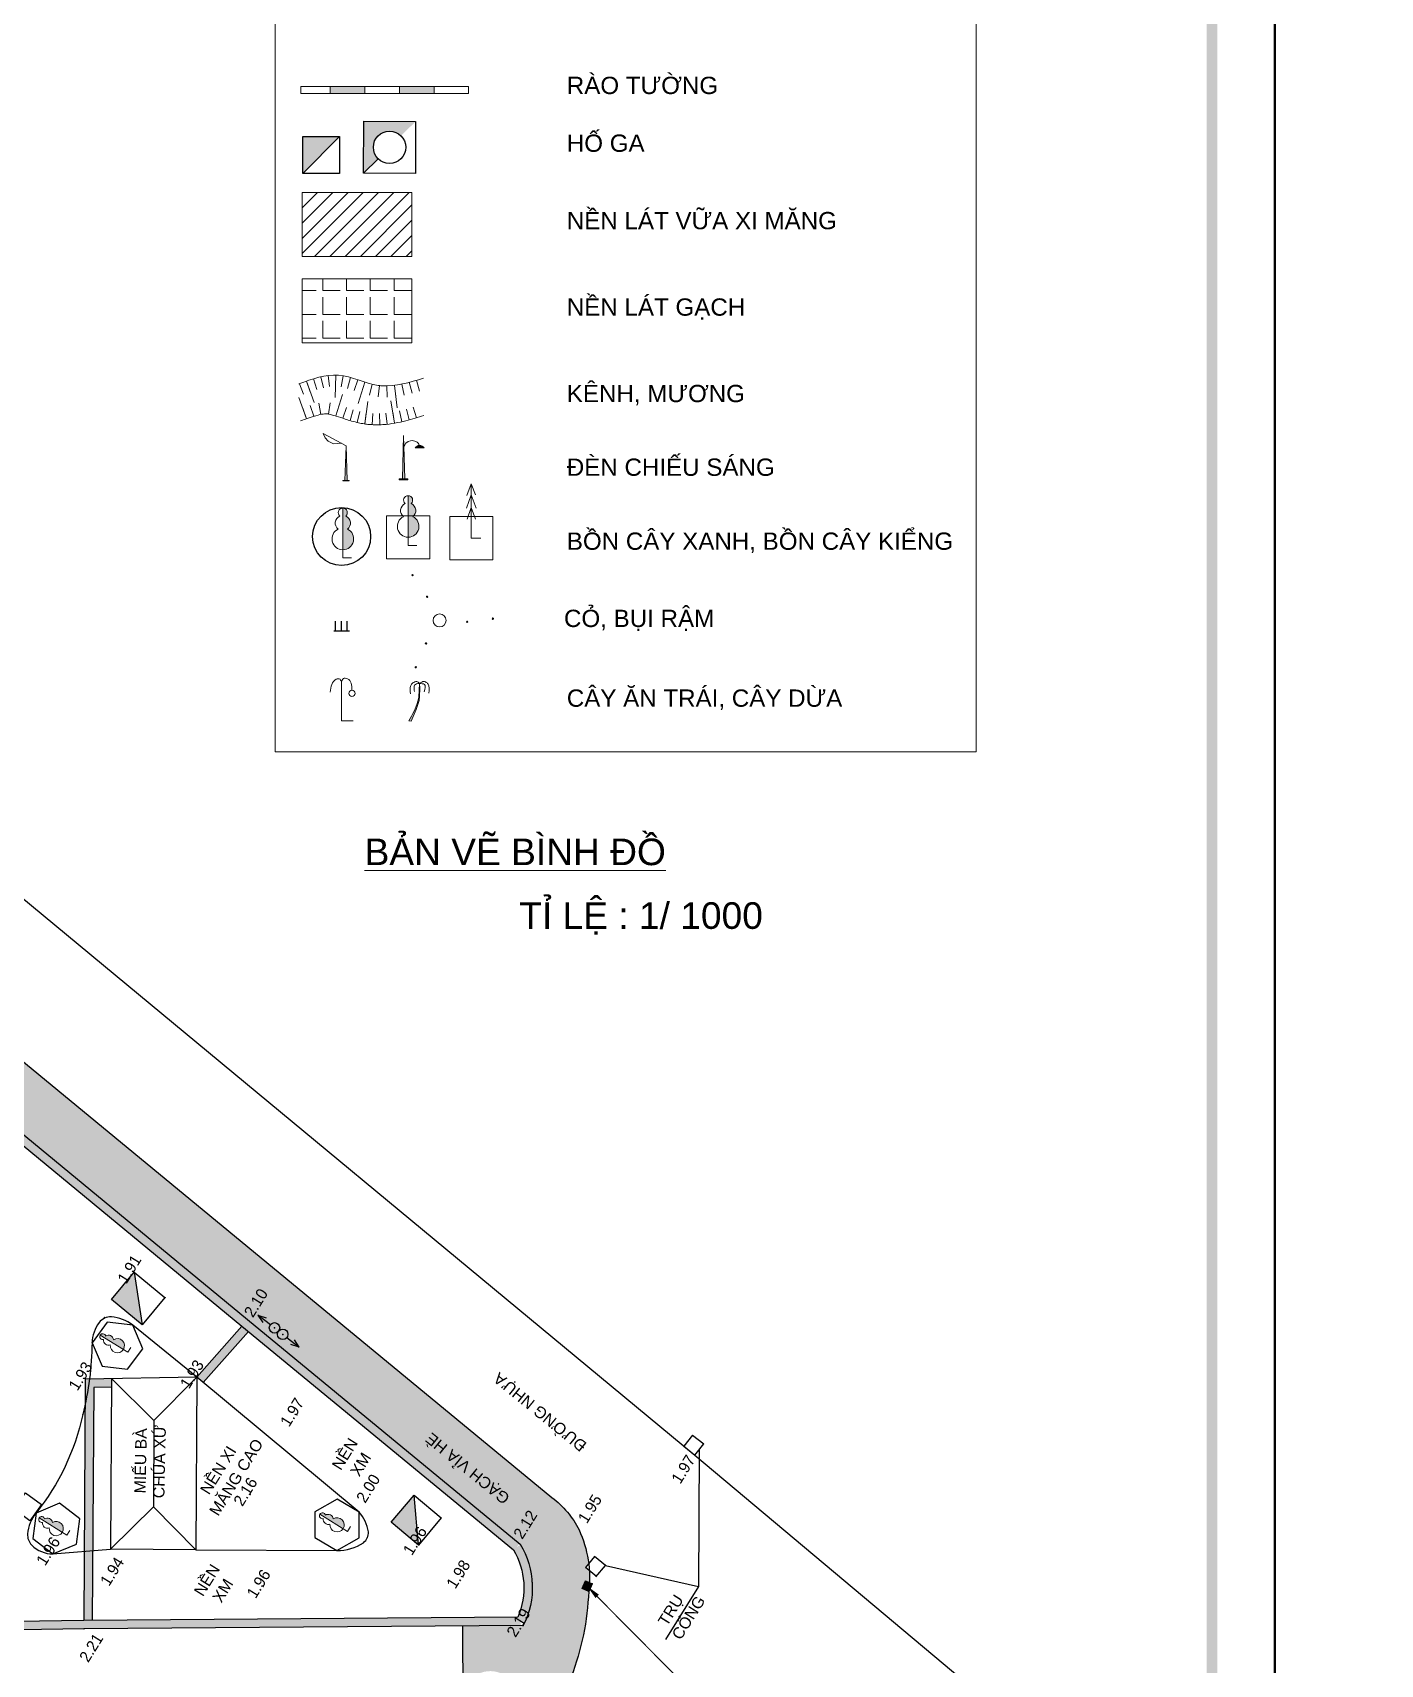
# Model space of a CAD drawing. Header units: millimetres. Extents: x -235021 to 808813, y -1893235 to 860440.
# Drawn here: x 93060 to 140506, y -1708974 to -1651556 of the extents above; entities that cross this region are included whole.
import ezdxf
from ezdxf.enums import TextEntityAlignment as Align

# ---------------------------------------------------------------- set-up
doc = ezdxf.new("R2010")
doc.units = ezdxf.units.MM
doc.header["$LTSCALE"] = 100
doc.linetypes.add('ACAD_ISO03W100', pattern=[30, 12, -18])
doc.linetypes.add('HIDDEN', pattern=[0.375, 0.25, -0.125])
doc.layers.get('0').update_dxf_attribs({"lineweight": 9})
for name, color, linetype in [('BO VIA', 3, 'Continuous'), ('BON CAY KIENG', 1, 'Continuous'), ('CAODO', 7, 'Continuous'), ('GACH VIA HE', 3, 'Continuous'), ('HIEN', 7, 'Continuous'), ('HO GA', 4, 'Continuous'), ('KYHIEUCOC', 5, 'Continuous'), ('LE DUONG', 1, 'Continuous'), ('NEN XI MANG CAO', 5, 'Continuous'), ('Nét thấy', 7, 'Continuous'), ('THUCVAT', 7, 'Continuous')]:
    doc.layers.add(name, color=color, linetype=linetype)
for name, color, linetype, lineweight in [('CAY CAU', 91, 'Continuous', 15), ('diem', 2, 'Continuous', 0), ('THEP CHIU LUC', 1, 'Continuous', 50)]:
    doc.layers.add(name, color=color, linetype=linetype, lineweight=lineweight)
doc.styles.add('GHICHU', font='', dxfattribs={"height": 2})
doc.styles.add('GHICHU2', font='', dxfattribs={"height": 2})
doc.styles.get('GHICHU').set_extended_font_data('VNI-Helve-Condense')
doc.styles.get('GHICHU2').set_extended_font_data('VNI-Helve-Condense')
doc.dimstyles.get("Standard").update_dxf_attribs({"dimtxt": 0.18, "dimasz": 0.18, "dimexe": 0.18, "dimexo": 0.0625, "dimgap": 0.09, "dimtad": 0, "dimtih": 1, "dimtoh": 1, "dimdec": 4, "dimzin": 0, "dimdsep": 46, "dimtxsty": 'Standard', "dimcen": 0.09, "dimadec": 0, "dimazin": 0, "dimtfac": 1, "dimtdec": 4, "dimtofl": 0, "dimtmove": 0, "dimatfit": 3, "dimfxl": 1, "dimtolj": 1, "dimtzin": 0, "dimarcsym": 0})

# ---------------------------------------------------------------- blocks, each defined once
blk = doc.blocks.new('MNHODUOINGAN')
blk.add_line((0, 0), (0, -1.5))
blk = doc.blocks.new('MNHODUOIDAI')
blk.add_line((0, 0), (0, -3))
blk = doc.blocks.new('MNHOTRENDAI')
blk.add_line((0, 0), (0, 3))
blk = doc.blocks.new('MNHOTRENNGAN')
blk.add_line((0, 0), (0, 1.5))
blk = doc.blocks.new('COTHAP')
for points in [[(3.902826158391728, 4.675681579972959, 1), (4.062826158391728, 4.675681579972959, 1)], [(2.164577551998268, 2.230586125318644, 1), (2.324577551998268, 2.230586125318644, 1)], [(-6.072387096498653, 1.192125329899305, 1), (-5.912387096498654, 1.192125329899305, 1)], [(-3.104410029782439, 0.7549615946162715, 1), (-2.944410029782439, 0.7549615946162715, 1)], [(0.8095652459312724, -2.977692166519358, 1), (0.9695652459312724, -2.977692166519358, 1)], [(2.054234372817097, -5.707307297737911, 1), (2.214234372817097, -5.707307297737911, 1)]]:
    blk.add_hatch(color=256).paths.add_polyline_path(points)
for centre, radius in [((3.982826158391728, 4.675681579972959), 0.08), ((2.244577551998268, 2.230586125318644), 0.08), ((-5.992387096498654, 1.192125329899305), 0.08), ((-3.024410029782439, 0.7549615946162715), 0.08), ((-0.0181920625492182, -0.020339461295265), 0.75), ((0.8895652459312723, -2.977692166519358), 0.08), ((2.134234372817097, -5.707307297737911), 0.08)]:
    blk.add_circle(centre, radius)
blk = doc.blocks.new('DENCS')
blk.add_hatch(color=256).paths.add_polyline_path([(0.01317482408063597, 1.693157157785883), (0.05280381412293877, 0.02024063175051083), (-0.05251481282019199, 0.02165430522729395)])
for p, q in [((0.01317482408134651, 1.693157157785869), (-1.096125452684902, 2.275192287617436)), ((-1.096125452684902, 2.275192287617436), (-0.9952773070353942, 2.07784517252172)), ((-0.9952773070353942, 2.07784517252172), (-0.8525036126066539, 1.913497321047508)), ((-0.8525036126066539, 1.913497321047508), (-0.6042786500907766, 1.786552155226367)), ((-0.6042786500907766, 1.786552155226367), (-0.2164057507728785, 1.813615037847278)), ((-0.05251481282087411, 0.02165430522730105), (0.01317482408134651, 1.693157157785869)), ((0.01317482408134651, 1.693157157785869), (0.0528038141236209, 0.02024063174910395)), ((-0.1477065084306446, 0.001018914846888208), (-0.1475620077785891, 0.0219663833350765)), ((0.147706508430673, -0.001018914846881103), (-0.1477065084306446, 0.001018914846888208)), ((-0.1475620077785891, 0.0219663833350765), (0.1478510090813359, 0.01992855363992874)), ((0.1478510090813359, 0.01992855363992874), (0.147706508430673, -0.001018914846881103))]:
    blk.add_line(p, q)
at = {"layer": 'diem'}
blk.add_point((0.147706508430673, -0.001018914846881103), dxfattribs=at)
blk = doc.blocks.new('DENCS1')
blk.add_hatch(color=256).paths.add_polyline_path([(-0.05542857144649815, 0.03823889863178209), (0.05542857144587288, 0.0382388986317892), (-1.13686837721616e-13, 1.97823889811589)])
h = blk.add_hatch(color=256)
h.dxf.hatch_style = 1
h.paths.add_polyline_path([(0.9140024093083525, 1.428960608017519, 0.500000000000071), (0.5140024093083753, 1.428960608017519)])
for p, q in [((-0.05542857144607183, 0.0382388986317963), (-1.13686837721616e-13, 1.978238898110433)), ((0.05542857144584445, 0.0382388986317963), (-1.13686837721616e-13, 1.978238898110433)), ((0.5140024093083753, 1.428960608017519), (0.9140024093083525, 1.428960608017519)), ((-0.1918415516266805, 0), (-0.1918415516266805, 0.0382388986317892)), ((-0.1918415516266805, 0.0382388986317892), (0.1918415516266805, 0.0382388986317892)), ((0.1918415516266805, 0), (-0.1918415516266805, 0)), ((0.1918415516266805, 0.0382388986317892), (0.1918415516266805, 0))]:
    blk.add_line(p, q)
for centre, radius, start, end in [((0.3734860140775993, 1.368606695493114), 0.3763838369043488, 25.21639918475023, 172.8856193738071), ((0.7140024093083639, 1.278960608017563), 0.2499999999999645, 36.8698976458375, 143.1301023541625)]:
    blk.add_arc(centre, radius, start, end)
blk = doc.blocks.new('CAYDL')
at = {"linetype": 'Continuous'}
blk.add_hatch(color=256, dxfattribs=at).paths.add_polyline_path([(0.2730896669155642, 1.660251213043928, 0.5693726601521445), (0.1762234897171492, 2.41734217087509, 0.684834325308665), (0, 2.871893779935299), (0, 0.469883415720855, 0.7965622496287439)])
for p, q in [((0, 2.87150458983167), (0, 0)), ((0, 0), (0.4967282140305826, 0))]:
    blk.add_line(p, q, dxfattribs=at)
for centre, radius, start, end in [((0, 2.610458247764701), 0.2614355321705987, 312.3812719101817, 227.6187280898183), ((0, 2.010052954237), 0.4437783504383233, 113.3968845450581, 232.0208978191353), ((0, 2.010052954237), 0.4437783504383233, 307.9791021808647, 66.60311545494193), ((0, 1.09639291237982), 0.6265094966589649, 115.841984444443, 64.15801555555699)]:
    blk.add_arc(centre, radius, start, end, dxfattribs=at)
blk = doc.blocks.new('CO')
at = {"layer": 'THUCVAT', "color": 0}
for p, q in [((-0.4434524425998916, 0), (0.4566032832755127, 0)), ((-0.3369369126855872, 0), (-0.3369369126855872, 0.5615615209564453)), ((0, 0), (0, 0.5615615209564453)), ((0.3369369126855872, 0), (0.3369369126855872, 0.5615615209564453))]:
    blk.add_line(p, q, dxfattribs=at)
blk = doc.blocks.new('CAYAT')
for q in [(0, 2.249999999999996), (0.6750000000000114, 0)]:
    blk.add_line((0, 0), q)
blk.add_circle((0.6087374720925425, 1.590816990372122), 0.1793859869177802)
for points in [[(0, 2.249999999999996), (-0.1244390291457478, 2.430818355059117), (-0.3050098675722381, 2.403557086951364), (-0.6491642189839126, 1.667674552663469)], [(0, 2.249999999999996), (0.109916833228823, 2.43999641910829), (0.339187158841213, 2.436637570659137), (0.6087374720925425, 1.770202977289902)]]:
    blk.add_spline(points, degree=3)
blk = doc.blocks.new('CAYDUA')
h = blk.add_hatch(color=256)
edge = h.paths.add_edge_path()
edge.add_line((0.39900286835055, 0.7307926080070839), (0.5818792101694612, 1.313414720311149))
edge.add_line((0.5818792101694612, 1.313414720311149), (0.6068168668094813, 1.570708934561518))
edge.add_line((0.6068168668094813, 1.570708934561511), (0.6234420677988624, 2.093597282889348))
edge.add_line((0.6234420677988624, 2.093597282889355), (0.5998209819945828, 2.413078705740388))
edge.add_spline(control_points=[(0.5998209819945828, 2.41307870574038), (0.5955844567265842, 2.028089903220119), (0.5861420756540952, 1.17002562835409), (0.1600846498801616, 0.4209034717148104), (-0.07481304234210029, 0.007890917204097292)], knot_values=[0, 0, 0, 0, 2.526987156977708, 5.632157060811452, 5.632157060811452, 5.632157060811452, 5.632157060811452], degree=3, periodic=0)
edge.add_line((-0.07481304234210029, 0.007890917204097292), (0.07481304234210029, -0.007890917204099068))
edge.add_line((0.07481304234210029, -0.007890917204099068), (0.39900286835055, 0.7307926080070839))
for p, q in [((0.5998209819945828, 2.41307870574038), (0.6234420677988624, 2.093597282889355)), ((0.5818792101694612, 1.313414720311149), (0.39900286835055, 0.7307926080070839)), ((0.6068168668094813, 1.570708934561518), (0.5818792101694612, 1.313414720311149)), ((0.6234420677988624, 2.093597282889355), (0.6068168668094813, 1.570708934561518)), ((-0.07481304234210029, 0.007890917204097292), (0.07481304234210029, -0.007890917204099068)), ((0.39900286835055, 0.7307926080070839), (0.07481304234210029, -0.007890917204099068))]:
    blk.add_line(p, q)
for points in [[(-0.07481304234210029, 0.007890917204097292), (0.5032443297625377, 1.280042991926145), (0.5998209819945828, 2.41307870574038)], [(0.1710465384487918, 2.441131963380883), (0.04630168949896074, 2.276543311607748), (0.03739132786293453, 1.74274228749508)], [(0.5998209819945828, 2.41307870574038), (0.4294465785341117, 2.530098807019424), (0.1710465384487918, 2.441131963380883)], [(1.097722534211442, 2.441131963380883), (1.155639777868345, 2.374406833009388), (1.204646679339646, 1.79167405291072)]]:
    blk.add_spline(points, degree=3)
for points, knots in [([(0.5998209819945828, 2.41307870574038), (0.4694404219640944, 2.398334221705984), (0.2478572201406735, 2.373275808236881), (0.2521470127427676, 2.15870809361815), (0.2596479835546859, 2.074284360761169)], [0, 0, 0, 0, 0.7370190722762753, 1.252572053699931, 1.252572053699931, 1.252572053699931, 1.252572053699931]), ([(0.5998209819945828, 2.41307870574038), (0.7031721587049446, 2.47565445406852), (0.9057141755241958, 2.598287003341486), (1.008399411506133, 2.500614435527739), (1.097722534211442, 2.441131963380883)], [0, 0, 0, 0, 0.6945335445429568, 1.361109078173023, 1.361109078173023, 1.361109078173023, 1.361109078173023]), ([(0.5998209819945828, 2.41307870574038), (0.7266098177084075, 2.406170452167837), (1.047695615533485, 2.388675677510189), (0.9796757140129841, 2.084910354973587), (0.9106799518501134, 1.880615665241081)], [0, 0, 0, 0, 0.725128637005332, 1.83634864716466, 1.83634864716466, 1.83634864716466, 1.83634864716466]), ([(0.2596479835546859, 2.074284360761169), (0.26032724241648, 2.066639274528161), (0.266076985433358, 2.006368920785278), (0.2732603707611361, 1.949773770333275), (0.2801550893291278, 1.901913663174279)], [1.252572053699931, 1.252572053699931, 1.252572053699931, 1.252572053699931, 1.299258534708122, 1.622169569536661, 1.622169569536661, 1.622169569536661, 1.622169569536661])]:
    blk.add_open_spline(points, degree=3, knots=knots)
blk = doc.blocks.new('DDHT11')
for p, q in [((-0.6399861893150955, -0.002102198777720332), (-0.386764497263357, 0.08406826620921493)), ((0.9599585679825395, -0.002102198777720332), (0.706736875930801, 0.08406826620921493)), ((-0.159986189333722, -0.002102198777720332), (-0.6399861893150955, -0.002102198777720332)), ((-0.6399861893150955, -0.002102198777720332), (-0.386764497263357, -0.08827266353182495)), ((0.479958568001166, -0.002102198777720332), (0.9599585679825395, -0.002102198777720332)), ((0.9599585679825395, -0.002102198777720332), (0.706736875930801, -0.08827266353182495))]:
    blk.add_line(p, q)
for centre in [(0, 0), (0.319972378667444, 0)]:
    blk.add_circle(centre, 0.1599999999999994)
for p in [(0, 0), (0.319972378667444, 0)]:
    blk.add_point(p)
blk = doc.blocks.new('CAYTRAM')
for p, q in [((0, 3.149999999999995), (-0.2659582524399582, 2.45779511764006)), ((0, 0), (0, 3.149999999999995)), ((0, 3.149999999999995), (0.2456510719443088, 2.510648260406313)), ((0, 2.501833784395696), (-0.2765009848691022, 1.728736862404041)), ((0, 2.501833784395696), (0.2765009848691307, 1.728736862404041)), ((0, 1.782053816394914), (-0.2364580794893811, 1.102261797270977)), ((0, 1.782053816394914), (0.2364580794894096, 1.102261797270977)), ((0, 0), (0.5510473011034094, 0))]:
    blk.add_line(p, q)
blk = doc.blocks.new('RTERTCERTER')
at = {"layer": 'HO GA'}
h = blk.add_hatch(color=256, dxfattribs=at)
h.dxf.hatch_style = 1
h.paths.add_polyline_path([(439945.9156043369, -1519834.50234873), (438706.8422510996, -1519669.586536063), (438522.1365407119, -1521057.348691679)])
h = blk.add_hatch(color=256, dxfattribs=at)
h.dxf.hatch_style = 1
h.paths.add_polyline_path([(438487.920979714, -1532345.813729621), (437250.2323604197, -1532170.808353981), (437075.2269850122, -1533408.496973392)])
for p, q in [((439945.9156043371, -1519834.50234873), (438522.1365407119, -1521057.34869168)), ((437075.2269850122, -1533408.496973392), (438487.920979714, -1532345.813729621))]:
    blk.add_line(p, q, dxfattribs=at)
for points in [[(438706.8422510996, -1519669.586536063), (439945.9156043371, -1519834.50234873), (439761.2098939493, -1521222.264504347), (438522.1365407119, -1521057.34869168)], [(430628.8202147475, -1520635.899760582), (431326.9156042729, -1520687.50234885), (431275.3130161213, -1521385.597738259), (430577.2176267123, -1521333.995149991)], [(437250.2323604198, -1532170.808353981), (438487.920979714, -1532345.813729621), (438312.9156043064, -1533583.502348799), (437075.2269850122, -1533408.496973392)]]:
    blk.add_lwpolyline(points, close=True, dxfattribs=at)

msp = doc.modelspace()

# ---------------------------------------------------------------- hatches: boundary and pattern name
h = msp.add_hatch(color=256)
h.paths.add_polyline_path([(104756.911988174, -1653695.04861603), (104756.911988174, -1653451.688616158), (103540.1119881032, -1653451.688616158), (103540.1119881032, -1653695.04861603)])
h.paths.add_polyline_path([(105973.7119880678, -1653451.688616158), (105973.7119880678, -1653695.04861603), (107190.5119881386, -1653695.04861603), (107190.5119881386, -1653451.688616158)])
h = msp.add_hatch()
h.set_pattern_fill('ANSI31', color=256, scale=3042, style=0)
h.set_pattern_definition([(45, (86543.73788916398, -1703300.295603646), (-268.8773535461847, 268.8773535461847), [])])
h.paths.add_polyline_path([(106413.5539851958, -1657178.530696043), (102548.1347785972, -1657178.530696043), (102548.1347785972, -1659433.873082192), (106413.5539851958, -1659433.873082192)])
h = msp.add_hatch()
h.set_pattern_fill('ANGLE', color=256, scale=3042, style=0)
h.set_pattern_definition([(0, (86543.73788916398, -1703300.295603646), (0, 836.55), [608.4, -228.1500000000001]), (90, (86543.73788916398, -1703300.295603646), (-836.55, 5.122391399133593e-14), [608.4, -228.1500000000001])])
h.paths.add_polyline_path([(106413.5539851958, -1660220.530696043), (102548.1347785972, -1660220.530696043), (102548.1347785972, -1662475.873082192), (106413.5539851958, -1662475.873082192)])
at = {"layer": 'GACH VIA HE'}
h = msp.add_hatch(dxfattribs=at)
h.set_pattern_fill('ANGLE', color=256, scale=3000, angle=58.11958264428029)
h.set_pattern_definition([(58.11958264428029, (673102275.7399853, -1089275886.132417), (-700.5506050529251, 435.7222162800294), [599.9999999999998, -224.9999999999999]), (148.1195826442803, (673102275.7399853, -1089275886.132417), (-435.7222162800294, -700.5506050529251), [600, -224.9999999999999])])
edge = h.paths.add_edge_path()
edge.add_ellipse((76860.05380325578, -1677134.675692568), major_axis=(-116.9150775592063, -142.4946561534178), ratio=0.9999999998309419, start_angle=270.8416473992316, end_angle=327.94754514916787, ccw=False)
edge.add_ellipse((76860.05380325578, -1677134.675692568), major_axis=(-116.9150775592063, -142.4946561534178), ratio=0.9999999998309419, start_angle=449.3360151655633, end_angle=630.8416473992315, ccw=False)
edge.add_ellipse((76860.05380325578, -1677134.675692568), major_axis=(-116.9150775592063, -142.4946561534178), ratio=0.9999999998309419, start_angle=392.42743382617056, end_angle=449.3360151655633, ccw=False)
edge.add_line((76837.77919825935, -1677317.644827566), (86555.61841111869, -1685237.944894012))
edge.add_line((86555.61841111863, -1685237.944894012), (100620.3037408576, -1696836.851246423))
edge.add_line((100620.3037408576, -1696836.851246423), (110220.0561132292, -1704742.490524185))
edge.add_arc((107705.5268288539, -1706279.199251829), 2946.91893943473, 333.1411048262636, 391.43042734614085, ccw=False)
edge.add_line((110334.5377031146, -1707610.601917674), (108200.5766918884, -1707627.040940392))
edge.add_line((108200.5766918883, -1707627.040940392), (108220.0723952473, -1710157.791794854))
edge.add_arc((109170.0635493491, -1710161.891444643), 949.9999999999999, 58.119582644280285, 179.7527438321559, ccw=False)
edge.add_arc((109170.0635493491, -1710161.891444643), 949.9999999999999, -121.88041735571971, 58.119582644280285, ccw=False)
edge.add_arc((109170.0635493491, -1710161.891444643), 950, 181.1299976858469, 238.11958264428029, ccw=False)
edge.add_line((108220.2483014457, -1710180.626301206), (108238.4822407766, -1712547.586686883))
edge.add_arc((106424.7815615616, -1708951.061143465), 4027.965508570981, 296.7614646017494, 312.1526242315477)
edge.add_ellipse((109120.6909801834, -1711753.056909996), major_axis=(12.09589587099311, 183.92267858001), ratio=0.9999999998794763, start_angle=90.79088514240078, end_angle=186.029302811043, ccw=False)
edge.add_ellipse((109120.6909801834, -1711753.056909996), major_axis=(12.09589587099311, 183.92267858001), ratio=0.9999999998794763, start_angle=269.2852528467183, end_angle=450.79088514240084, ccw=False)
edge.add_line((109304.4484594499, -1711767.446183566), (109718.0697796511, -1712048.368599549))
edge.add_line((109718.069779651, -1712048.368599549), (110048.9668355295, -1712273.106532181))
edge.add_arc((103839.3281802703, -1705874.569167037), 8916.327306803116, 314.141645142631, 336.6151139657968)
edge.add_arc((102980.1356033455, -1706006.536750542), 9663.623554709506, 339.3562316585992, 357.6027057871033)
edge.add_line((112635.3016180943, -1706410.75134055), (112406.9407261224, -1706309.009986381))
edge.add_line((112406.9407261226, -1706309.009986381), (112529.030351173, -1706034.976916291))
edge.add_line((112529.0303511729, -1706034.976916291), (112661.1104413999, -1706093.822400375))
edge.add_arc((108616.8209190054, -1705923.994648422), 4047.853654256995, 357.5954490595766, 363.5703272863539)
edge.add_line((112656.8181465401, -1705671.920040825), (112526.0409178883, -1705566.148710938))
edge.add_line((112526.0409178881, -1705566.148710938), (112634.6472947037, -1705431.86618854))
edge.add_arc((108616.8209190057, -1705923.994648421), 4047.853654256995, 366.9831609235235, 384.6032535424177)
edge.add_arc((109407.8787559981, -1705709.265196753), 3241.99012596033, 386.9740301665834, 413.3767011524277)
edge.add_line((111341.8921304487, -1703107.325104385), (89923.6212032024, -1685461.467134729))
edge.add_line((89923.62120320252, -1685461.467134729), (68717.61499625864, -1668131.344320726))
edge.add_line((68717.6149962584, -1668131.344320726), (47605.37086205976, -1650633.43094178))
edge.add_arc((46008.92451524176, -1652901.487719266), 2773.575757784301, 414.8589413418236, 493.4565524034857)
edge.add_line((44101.24711656454, -1650888.15977113), (31918.59605199262, -1663445.101717205))
edge.add_line((31918.59605199262, -1663445.101717206), (32568.65841028758, -1664206.248174993))
edge.add_line((32568.6584102877, -1664206.248174992), (32776.59951576678, -1663990.006420011))
edge.add_line((32776.5995157666, -1663990.006420011), (43291.46971041203, -1653055.400771252))
edge.add_arc((46887.24897732679, -1656715.030455135), 5130.547530189417, 102.98306509463441, 134.4957879012935, ccw=False)
edge.add_line((45734.60452050529, -1651715.637620431), (67505.24069235008, -1669711.375189903))
edge.add_line((67505.24069235008, -1669711.375189903), (76685.33969277237, -1677193.402534707))
edge = h.paths.add_edge_path(flags=16)
edge.add_ellipse((53708.59709692514, -1657627.07206079), major_axis=(-145.1193363896164, 113.6408404176952), ratio=0.9999999999262095, start_angle=360.78430059050834, end_angle=719.2786712369104, ccw=False)
edge.add_ellipse((53418.25863243453, -1657399.969514379), major_axis=(-145.5612534094544, 113.0742407047444), ratio=0.9999999999249859, start_angle=180.5609369931065, end_angle=539.0553076395087, ccw=False)
edge.add_line((53271.68115134118, -1657288.391295942), (53271.48848640232, -1657288.24059356))
edge.add_ellipse((53418.25863243453, -1657399.969514379), major_axis=(-145.5612534094544, 113.0742407047444), ratio=0.9999999999249859, start_angle=180.5609369931065, end_angle=539.0553076395087, ccw=False)
edge.add_ellipse((53708.59709692514, -1657627.07206079), major_axis=(-145.1193363896164, 113.6408404176952), ratio=0.9999999999262095, start_angle=360.78430059050834, end_angle=719.2786712369104, ccw=False)
edge.add_line((53852.38314353325, -1657742.61599319), (53852.19047859439, -1657742.465290808))
edge = h.paths.add_edge_path(flags=16)
edge.add_ellipse((101575.6493540264, -1697134.679871705), major_axis=(-145.5612534094544, 113.0742407047444), ratio=0.9999999999249859, start_angle=180.5609369931065, end_angle=539.0553076395087, ccw=False)
edge.add_ellipse((101865.987818517, -1697361.782418116), major_axis=(-145.1193363896164, 113.6408404176952), ratio=0.9999999999262095, start_angle=360.78430059050834, end_angle=719.2786712369104, ccw=False)
edge.add_line((102009.7738651251, -1697477.326350516), (102009.5812001863, -1697477.175648134))
edge.add_ellipse((101865.987818517, -1697361.782418116), major_axis=(-145.1193363896164, 113.6408404176952), ratio=0.9999999999262095, start_angle=360.78430059050834, end_angle=719.2786712369104, ccw=False)
edge.add_ellipse((101575.6493540264, -1697134.679871705), major_axis=(-145.5612534094544, 113.0742407047444), ratio=0.9999999999249859, start_angle=180.5609369931065, end_angle=539.0553076395087, ccw=False)
edge.add_line((101429.0718729328, -1697023.101653269), (101428.8792079941, -1697022.950950887))
h.paths.add_polyline_path([(75455.7053210854, -1675421.114878985), (72551.90000826283, -1673060.682147408), (73049.97454892495, -1672447.950643558), (75953.77986174752, -1674808.383375134)], flags=24)
h.paths.add_polyline_path([(109659.3790347422, -1703514.673896835), (106755.5737219197, -1701154.241165259), (107253.648262582, -1700541.509661408), (110157.4535754046, -1702901.942392985)], flags=24)
h.paths.add_polyline_path([(36880.52024962427, -1658439.353434959), (39488.71199727501, -1655755.873645104), (40054.95264706295, -1656306.227776908), (37446.76089941198, -1658989.707566764)], flags=24)
at = {"layer": 'HIEN'}
h = msp.add_hatch(color=256, dxfattribs=at)
h.dxf.hatch_style = 1
h.paths.add_polyline_path([(106030.2579495012, -1655189.098815789), (106541.7252252053, -1654682.007552733), (104716.5420699039, -1654674.166054903), (104708.7005722504, -1656499.349210027), (105220.1678483085, -1655992.257946971, -0.1630596547280104), (105059.9933288831, -1655667.192943895, -0.7196022509859661)])
h = msp.add_hatch(color=256, dxfattribs=at)
h.dxf.hatch_style = 1
h.paths.add_polyline_path([(112635.3016180943, -1706410.75134055), (112757.391242947, -1706136.718270337), (112529.0303511729, -1706034.976916291), (112406.9407261226, -1706309.009986381)])
at = {"layer": 'HO GA'}
h = msp.add_hatch(color=256, dxfattribs=at)
h.dxf.hatch_style = 1
h.paths.add_polyline_path([(102573.6039068213, -1656508.488985265), (103866.453907317, -1655215.638985124), (102573.6039068213, -1655215.638985124)])

# ---------------------------------------------------------------- linework, layer by layer
for p, q in [((102503.5519895396, -1653451.688616158), (108407.3119880324, -1653451.688616158)), ((102503.5519895396, -1653695.04861603), (102503.5519895396, -1653451.688616158)), ((103540.1119881032, -1653451.688616158), (103540.1119881032, -1653695.04861603)), ((104756.911988174, -1653451.688616158), (104756.911988174, -1653695.04861603)), ((105973.7119880678, -1653451.688616158), (105973.7119880678, -1653695.04861603)), ((107190.5119881386, -1653451.688616158), (107190.5119881386, -1653695.04861603)), ((108407.3119880324, -1653451.688616158), (108407.3119880324, -1653695.04861603)), ((102503.5519895396, -1653695.04861603), (108407.3119880324, -1653695.04861603))]:
    msp.add_line(p, q)
for points in [[(101599.3975333397, -1676858.401847619), (101599.3975333397, -1630947.417003548), (126274.7344115465, -1630947.417003548), (126274.7344115465, -1676858.401847619)], [(102548.1347785972, -1657178.530696043), (106413.5539851958, -1657178.530696043), (106413.5539851958, -1659433.873082192), (102548.1347785972, -1659433.873082192)], [(102548.1347785972, -1660220.530696043), (106413.5539851958, -1660220.530696043), (106413.5539851958, -1662475.873082192), (102548.1347785972, -1662475.873082192)]]:
    msp.add_lwpolyline(points, close=True)
at = {"color": 1}
for points in [[(105519.8982969186, -1668553.548909393), (107040.8982969186, -1668553.548909393), (107040.8982969186, -1670074.548909393), (105519.8982969186, -1670074.548909393)], [(107742.3808839605, -1668583.869673951), (109263.3808839605, -1668583.869673951), (109263.3808839605, -1670104.869673951), (107742.3808839605, -1670104.869673951)]]:
    msp.add_lwpolyline(points, close=True, dxfattribs=at)
for points, knots in [([(102434.6029398719, -1663918.117552757), (102901.0562385041, -1663743.966914742), (103837.8984234886, -1663394.196284156), (104797.1362532065, -1663926.807636229), (105308.6447240661, -1663980.102736776), (105351.1879979014, -1663983.097819291)], [0, 0, 0, 0, 4.695881978017547, 9.431384330865008, 9.860340944631204, 9.860340944631204, 9.860340944631204, 9.860340944631204]), ([(102495.0962516331, -1665219.656389106), (102576.9769022818, -1665189.086195647), (102654.8366157438, -1665160.046296013), (102874.098035692, -1665081.245157479), (103003.3961446657, -1665039.410851931), (103202.0844005614, -1664989.87652494), (103277.2976583412, -1664977.731760958), (103362.7849130602, -1664971.58020261), (103386.2389350221, -1664971.225829222), (103421.4409384473, -1664972.486911788), (103433.3962711505, -1664973.396081499), (103464.708683202, -1664977.166437606), (103483.3581256347, -1664980.05762352), (103548.1399178639, -1664992.605901783), (103603.0890280242, -1665006.300130711), (103762.4709955916, -1665053.204534123), (103877.5727303963, -1665092.495327965), (104146.4961463372, -1665181.266217209), (104300.4686438284, -1665230.88266643), (104543.0449011381, -1665288.293903375), (104611.3579432658, -1665302.599064047), (104742.4297404979, -1665324.945237834), (104804.7246520539, -1665333.59627469), (104926.4531196705, -1665346.429845855), (104986.6810894562, -1665350.825035998), (105084.7530874069, -1665355.12400755), (105123.0445656613, -1665356.062474883), (105160.9814428186, -1665356.312142472)], [0, 0, 0, 0, 0.9471582926866379, 0.9471582926866379, 2.820142196779532, 2.820142196779532, 4.387118646466409, 4.387118646466409, 5.105534112933022, 5.105534112933022, 5.615477402000211, 5.615477402000211, 6.125420691067401, 6.125420691067401, 7.145307269201781, 7.145307269201781, 8.618565607645827, 8.618565607645827, 10.09182394608987, 10.09182394608987, 10.63236384479296, 10.63236384479296, 11.07995152805552, 11.07995152805552, 11.52753921131809, 11.52753921131809, 11.81837523253957, 11.81837523253957, 11.81837523253957, 11.81837523253957]), ([(105160.9814428186, -1665356.312142472), (105239.8119379385, -1665356.83093668), (105317.1113277323, -1665354.375612837), (105684.6492173988, -1665330.853797671), (105950.6092581617, -1665277.715805048), (106423.9930092356, -1665158.48250629), (106634.6058716298, -1665092.7641904), (106827.9879801732, -1665032.936366358)], [11.81837523253957, 11.81837523253957, 11.81837523253957, 11.81837523253957, 12.42271457784321, 12.42271457784321, 14.75665652230445, 14.75665652230445, 16.9628804106129, 16.9628804106129, 16.9628804106129, 16.9628804106129])]:
    msp.add_open_spline(points, degree=3, knots=knots)
msp.add_open_spline([(105351.1879979014, -1663983.097819291), (105837.4017763071, -1664017.327678168), (106331.1535935573, -1663864.572612512), (106824.9054109845, -1663711.817547211)], degree=3)
at = {"layer": 'BON CAY KIENG'}
for points in [[(95689.14953628159, -1696936.700179555), (95151.43354106206, -1697658.407536367), (95507.5924485228, -1698484.936926222), (96401.46735083451, -1698589.758959858), (96939.18334632646, -1697868.051603489), (96583.02443879074, -1697041.522213314)], [(93180.84087795508, -1703650.364489388), (93062.94075744529, -1704542.608605104), (93776.69676761283, -1705090.835162021), (94608.35289818048, -1704746.817603841), (94726.25301882648, -1703854.573488347), (94012.49700852274, -1703306.346931207)], [(102999.0818357691, -1703611.334278607), (102995.7564148551, -1704511.328135173), (103773.5112472735, -1704964.20496213), (104554.5915006194, -1704517.087932941), (104557.9169216694, -1703617.094076597), (103780.1620891148, -1703164.217249418)]]:
    msp.add_lwpolyline(points, close=True, dxfattribs=at)
msp.add_circle((103938.256662624, -1669288.495000444), 1021.310515072814, dxfattribs=at)
at = {"layer": 'Defpoints', "linetype": 'HIDDEN', "ltscale": 20}
for points in [[(136796.3429025837, -1753813.335032267), (136796.3429025837, -1622349.477938268), (-49112.14187681273, -1622349.477938268), (-49112.14187681273, -1753813.335032267)], [(322704.8276819797, -1753813.335032267), (322704.8276819797, -1622349.477938268), (136796.3429025836, -1622349.477938268), (136796.3429025836, -1753813.335032267)]]:
    msp.add_lwpolyline(points, close=True, dxfattribs=at)
at = {"layer": 'diem'}
for p in [(102573.6039068213, -1656508.488985265), (96635.09633585019, -1695170.7426249), (97729.39154271036, -1696071.582233451), (95579.1951487856, -1696758.594218545), (96584.08448402141, -1697041.065430313), (100620.3037408576, -1696836.851246423), (95151.43354106206, -1697658.407536367), (102009.6650010995, -1697477.241197185), (94913.17415190954, -1698935.167679642), (98838.31280377554, -1698866.928658648), (94822.51362436381, -1700184.787889431), (102362.7625214551, -1700204.064099649), (116369.8095486755, -1701608.754306294), (100718.759432497, -1703000.644841127), (111341.8921304487, -1703107.325104385), (93180.84087795508, -1703650.364489388), (104558.497747747, -1703616.096585949), (107447.6246870288, -1703818.917036703), (104842.8272635189, -1704521.124543311), (110220.0561132291, -1704742.490524184), (112297.1799344053, -1704238.741930266), (93777.13797893119, -1705091.901782516), (98800.57234453177, -1704942.946625102), (103773.5112472735, -1704964.20496213), (106645.3355356436, -1704777.474347103), (113229.2295771069, -1705491.813595327), (101185.2331312692, -1706241.956657053), (108214.2100701008, -1705905.551851534), (110645.3728940454, -1706075.149383701), (112603.7924667448, -1706203.907985906), (112635.3016180943, -1706410.75134055), (112760.19425859, -1706130.426835121), (110334.5377031146, -1707610.601917674), (94863.87978366623, -1707729.780522936)]:
    msp.add_point(p, dxfattribs=at)
at = {"layer": 'HIEN'}
for p, q in [((105220.1678483085, -1655992.257946971), (104708.7005722504, -1656499.349210027)), ((95837.93093429878, -1698919.090668554), (95800.63021478173, -1704924.3128434)), ((95837.93093429878, -1698919.090668554), (97328.80497805658, -1700392.980728464)), ((97328.80497805658, -1700392.980728464), (98838.31280377554, -1698866.928658648)), ((98838.31280377554, -1698866.928658648), (98800.57234453177, -1704942.946625102)), ((97328.80497811805, -1700392.980728365), (97309.91817066795, -1703433.658669338)), ((116295.4744332251, -1700905.565647038), (115981.0476613408, -1701294.327534472)), ((115981.0476613408, -1701294.327534472), (116369.8095486755, -1701608.754306294)), ((116295.4744332251, -1700905.565647038), (116684.2363205599, -1701219.992418861)), ((116369.8095486755, -1701608.754306294), (116684.2363205599, -1701219.992418861)), ((95800.63021478173, -1704924.3128434), (97309.91817066795, -1703433.658669338)), ((97309.91817066795, -1703433.658669338), (98800.57234453177, -1704942.946625102)), ((98800.57234453177, -1704942.946625102), (95800.63021478173, -1704924.3128434)), ((112840.4676897721, -1705177.386823504), (112526.0409178881, -1705566.148710938)), ((113229.2295771069, -1705491.813595327), (112840.4676897721, -1705177.386823504)), ((112914.802805223, -1705880.575482761), (112526.0409178881, -1705566.148710938)), ((112890.0413306425, -1705898.566576397), (113229.2295771069, -1705491.813595327)), ((112635.3016180943, -1706410.75134055), (112529.0303511729, -1706034.976916291)), ((108238.4822407775, -1712547.586686971), (108200.5766918883, -1707627.040940394))]:
    msp.add_line(p, q, dxfattribs=at)
at = {"layer": 'HIEN', "linetype": 'ACAD_ISO03W100', "ltscale": 0.3, "const_width": 299.9999999999999}
msp.add_lwpolyline([(32884.72039328143, -1664093.976972491), (43398.10492127948, -1653160.916296075, -0.1344993570209694), (45696.65602624975, -1651878.880940769), (67410.07273454568, -1669827.320560834), (86460.51693293848, -1685353.944447447), (100524.8681298937, -1696952.575246408), (110104.9609445117, -1704842.024426362, -0.2489676283794218), (110240.3520557855, -1707461.323028503), (94862.14527642028, -1707579.789433959), (79233.26547128917, -1707820.864245978)], format="xyb", dxfattribs=at)
at = {"layer": 'HIEN'}
for points in [[(32776.5995156304, -1663990.006419789), (43291.4697104122, -1653055.400771252, -0.1383733361692299), (45734.60452050529, -1651715.637620431), (67505.24069234869, -1669711.375189902), (86555.61841112422, -1685237.944894017), (100620.3037408576, -1696836.851246423), (110220.0561132291, -1704742.490524184, -0.2599648662560367), (110334.5377031146, -1707610.601917674), (94863.87978366623, -1707729.780522936), (79235.57893976942, -1707970.846404525)], [(32992.84127087123, -1664197.947525292), (43504.71758161811, -1653266.455271391, -0.1304355109643603), (45659.80540504074, -1652043.031769477), (67314.90477674245, -1669943.265931766), (86365.41545475298, -1685469.944000878), (100429.4325189302, -1697068.299246392), (109989.3127018954, -1704941.102858082, -0.2370098205380297), (110142.6059520671, -1707312.071567436), (94860.41076917411, -1707429.798344983), (79230.95200280892, -1707670.882087431)]]:
    msp.add_lwpolyline(points, format="xyb", dxfattribs=at)
for points in [[(104716.5420699039, -1654674.166054903), (106541.7252252053, -1654682.007552733), (106533.8837277288, -1656507.190707857), (104708.7005722504, -1656499.349210027)], [(112406.9407261226, -1706309.009986381), (112529.0303511729, -1706034.976916291), (112757.391242947, -1706136.718270337), (112635.3016180943, -1706410.75134055)]]:
    msp.add_lwpolyline(points, close=True, dxfattribs=at)
for points in [[(100429.4325189302, -1697068.299246392), (98838.31280377554, -1698866.928658648), (94913.17415190954, -1698935.167679642), (94860.41076917411, -1707429.798344983)], [(100661.1567032393, -1697259.129984919), (99067.04663784755, -1699061.13974145)], [(95836.06703719171, -1699219.168405625), (95211.34844170464, -1699230.029215707), (95160.43091225624, -1707427.487132208)]]:
    msp.add_lwpolyline(points, dxfattribs=at)
at = {"layer": 'HIEN', "linetype": 'ACAD_ISO03W100', "ltscale": 0.15, "const_width": 299.9999999999999}
msp.add_lwpolyline([(100541.7812448402, -1697167.686186009), (98952.67972084228, -1698964.034199999)], dxfattribs=at)
at = {"layer": 'HIEN', "linetype": 'ACAD_ISO03W100', "ltscale": 0.3, "const_width": 299.9999999999999}
msp.add_lwpolyline([(95836.99898587493, -1699069.129537101), (95062.26129680709, -1699082.598447674), (95010.40787572227, -1707430.730034147)], dxfattribs=at)
at = {"layer": 'HIEN'}
msp.add_circle((105625.2128989049, -1655590.678381203), 570.375, dxfattribs=at)
at = {"layer": 'HO GA'}
msp.add_line((102573.6039068213, -1656508.488985265), (103866.4539073171, -1655215.638985124), dxfattribs=at)
msp.add_lwpolyline([(102573.6039068213, -1655215.638985124), (103866.4539073171, -1655215.638985124), (103866.45390714, -1656508.488985265), (102573.6039068213, -1656508.488985265)], close=True, dxfattribs=at)
at = {"layer": 'KYHIEUCOC', "linetype": 'Continuous', "const_width": 39.59999999999997}
msp.add_lwpolyline([(112926.2592348349, -1706579.677837657), (118969.6004280683, -1712672.756079211)], dxfattribs=at)
at = {"layer": 'KYHIEUCOC', "linetype": 'Continuous'}
msp.add_solid([(112874.5236335855, -1706636.95524008), (112582.1659845347, -1706222.864128359), (112993.0203379276, -1706519.753239873)], dxfattribs=at)
at = {"layer": 'LE DUONG'}
msp.add_lwpolyline([(51636.18583770632, -1632599.649731253), (49002.22953202412, -1635368.498519594), (45009.95098719141, -1640812.146011946), (45415.70009567286, -1643282.015980297), (71518.53536784207, -1664669.422011943), (92615.43579896493, -1681936.394769164), (116369.8095486755, -1701608.754306294), (128607.9711575154, -1711878.481928383)], dxfattribs=at)
msp.add_lwpolyline([(32568.6584102877, -1664206.248174992), (31918.59605199262, -1663445.101717206), (44101.24711656454, -1650888.15977113, -0.3570558508102576), (47605.37086205976, -1650633.43094178), (68717.61499626562, -1668131.344320731), (89923.62120318832, -1685461.467134717), (111341.8921304487, -1703107.325104385, -0.1157157580870133), (112297.1799344053, -1704238.741930266, -0.1383604153416163), (112635.3016180943, -1706410.75134055, -0.07978390637419396), (112023.2626269769, -1709413.511044781, -0.09837451761560369), (110048.9668355295, -1712273.106532181, -14.3619057665111)], format="xyb", dxfattribs=at)
at = {"layer": 'NEN XI MANG CAO'}
msp.add_lwpolyline([(98800.57234453177, -1704942.946625102), (103773.5112472735, -1704964.20496213, 0.1581116793756903), (104707.2624394649, -1704692.483104583, 0.2548075551805703), (104878.8046699883, -1704311.328607536, 0.1453537272949561), (104558.497747747, -1703616.096585949), (98838.31280377554, -1698866.928658648), (96583.02443879074, -1697041.522213314, 0.1561853050625638), (95831.93692425918, -1696749.707953557, 0.2508914649787777), (95403.02645331528, -1696946.897977972, 0.1554081386474656), (95151.43354106206, -1697658.407536367, -0.06041188527034733), (94822.51362436381, -1700184.787889431, -0.116273388245636), (93180.84087795508, -1703650.364489388, 0.1542416748572663), (92882.97284424724, -1704381.685085402, 0.2198548309994603), (93027.62750862236, -1704775.387231311, 0.1960987116192833), (93776.69676761283, -1705090.835162021), (95800.63021478173, -1704924.3128434)], format="xyb", dxfattribs=at)
at = {"layer": 'Nét thấy', "color": 3, "const_width": 376.4646816782766}
for points in [[(134583.1466552087, -1624562.674185641), (-40259.35688731761, -1624562.674185641), (-40259.35688731761, -1751600.138784894), (134583.1466552087, -1751600.138784894)], [(134583.1466552101, -1624562.674185641), (-40259.35688731738, -1624562.674185641), (-40259.35688731738, -1751600.138784894), (134583.1466552101, -1751600.138784894)]]:
    msp.add_lwpolyline(points, close=True, dxfattribs=at)
at = {"layer": 'THEP CHIU LUC'}
for points in [[(136796.3429025837, -1622349.477938268), (-49112.14187681273, -1622349.477938268), (-49112.14187681273, -1753813.335032267), (136796.3429025837, -1753813.335032267)], [(322704.8276819797, -1622349.477938268), (136796.3429025836, -1622349.477938268), (136796.3429025836, -1753813.335032267), (322704.8276819797, -1753813.335032267)]]:
    msp.add_lwpolyline(points, close=True, dxfattribs=at)

# ---------------------------------------------------------------- block references
for name, p, xscale, yscale, zscale, rotation in [('MNHODUOINGAN', (102452.4748928878, -1663911.445487603), 264.7444918947376, 264.7444918527035, 264.7444918509487, 20.4694357306086), ('MNHODUOIDAI', (102700.9689191485, -1663820.126877753), 264.7444919445545, 264.7444918527035, 264.7444918509487, 19.64321930398141), ('MNHODUOINGAN', (102700.9689191485, -1663820.126877753), 264.7444919445545, 264.7444918527035, 264.7444918509487, 19.64321930398141), ('MNHODUOINGAN', (102951.8643703751, -1663735.680145818), 264.7444917883955, 264.7444918527035, 264.7444918509487, 17.29327360158481), ('MNHODUOINGAN', (103207.0415324173, -1663665.362908871), 264.7444918101774, 264.7444918527035, 264.7444918509487, 13.2059681774073), ('MNHODUOINGAN', (103467.372161465, -1663617.917843389), 264.7444918080929, 264.7444918527035, 264.7444918509487, 7.090494900997268), ('MNHODUOIDAI', (103731.4934493791, -1663603.552676952), 264.7444917479276, 264.7444918527035, 264.7444918509487, 358.7749084746399), ('MNHODUOINGAN', (103731.4934493791, -1663603.552676952), 264.7444917479276, 264.7444918527035, 264.7444918509487, 358.7749084746399), ('MNHODUOINGAN', (103994.5167062835, -1663631.04960011), 264.7444918891669, 264.7444918527035, 264.7444918509487, 349.6536050536401), ('MNHODUOINGAN', (104251.8512203346, -1663692.777757607), 264.7444918283064, 264.7444918527035, 264.7444918509487, 343.9741721715074), ('MNHODUOINGAN', (104504.4044814018, -1663772.127262073), 264.7444918872019, 264.7444918527035, 264.7444918509487, 341.6635657134271), ('MNHODUOIDAI', (104755.8614098926, -1663854.924546013), 264.7444918938984, 264.7444918527035, 264.7444918509487, 342.3845370101904), ('MNHODUOINGAN', (104755.8614098926, -1663854.924546013), 264.7444918938984, 264.7444918527035, 264.7444918509487, 342.3845370101904), ('MNHODUOINGAN', (105010.3406689621, -1663927.768145658), 264.7444919431457, 264.7444918527035, 264.7444918509487, 346.2146556165468), ('MNHODUOINGAN', (105270.5337268504, -1663975.664944143), 264.7444917760563, 264.7444918527035, 264.7444918509487, 353.476740737438), ('MNHODUOIDAI', (105798.6706833865, -1663967.450383783), 264.7444919084621, 264.7444918527035, 264.7444918509487, 7.274277847116349), ('MNHODUOINGAN', (105798.6706833865, -1663967.450383783), 264.7444919084621, 264.7444918527035, 264.7444918509487, 7.274277847116349), ('MNHODUOINGAN', (106059.5902034975, -1663923.0159594), 264.7444918893115, 264.7444918527035, 264.7444918509487, 11.79727879650054), ('MNHODUOINGAN', (106317.0511732829, -1663861.480287247), 264.7444919315249, 264.7444918527035, 264.7444918509487, 14.85740289404887), ('MNHODUOINGAN', (106571.732814187, -1663789.220745071), 264.7444918197805, 264.7444918527035, 264.7444918505961, 16.61737090591233), ('MNHOTRENDAI', (102704.4083879501, -1665142.266483364), 264.7444918996299, 264.7444918527035, 264.7444918509487, 19.9160949345811), ('MNHOTRENDAI', (103730.4527396121, -1665044.444384606), 264.744491964756, 264.7444918527035, 264.7444918509487, 342.5760710356096), ('MNHOTRENDAI', (104749.923085506, -1665325.413259295), 264.744491790272, 264.7444918527035, 264.7444918509487, 351.663716124638), ('MNHODUOINGAN', (105534.8077220254, -1663987.515398583), 264.7444918588437, 264.7444918588437, 264.7444918588437, 1.151328943430572), ('MNHOTRENDAI', (105804.1175232476, -1665300.249973389), 264.744491817203, 264.7444918527035, 264.7444918509487, 9.800539843362676), ('MNHOTRENNGAN', (102704.4083879501, -1665142.266483364), 264.7444918996299, 264.7444918527035, 264.7444918509487, 19.9160949345811), ('MNHOTRENNGAN', (102954.990220577, -1665056.90507385), 264.7444918713138, 264.7444918527035, 264.7444918509487, 17.33486680511745), ('MNHOTRENNGAN', (103211.121020759, -1664990.513747342), 264.7444918620932, 264.7444918620932, 264.7444918509487, 10.6769051805421), ('MNHOTRENNGAN', (103474.2022931885, -1664978.80830604), 264.7444917749602, 264.7444918527035, 264.7444918509487, 351.0095751120015), ('MNHOTRENNGAN', (103730.4527396121, -1665044.444384606), 264.744491964756, 264.7444918527035, 264.7444918509487, 342.5760710356096), ('MNHOTRENNGAN', (103982.0119225775, -1665126.950949935), 264.7444918250791, 264.7444918527035, 264.7444918509487, 341.66876490384), ('MNHOTRENNGAN', (104234.2374651435, -1665207.38426351), 264.7444918606998, 264.7444918606998, 264.7444918606998, 343.3900455559157), ('MNHOTRENNGAN', (104489.9583658073, -1665275.708469934), 264.7444919722242, 264.7444918527035, 264.7444918509487, 346.877369346464), ('MNHOTRENNGAN', (104749.923085506, -1665325.413259295), 264.744491790272, 264.7444918527035, 264.7444918509487, 351.663716124638), ('MNHOTRENNGAN', (105013.2533275229, -1665351.810288868), 264.7444918904239, 264.7444918527035, 264.7444918509487, 356.8646290111181), ('MNHOTRENNGAN', (105277.8987340716, -1665354.938412265), 264.7444918546356, 264.7444918546356, 264.7444918546356, 1.708012557121199), ('MNHOTRENNGAN', (105541.9667159303, -1665336.877296758), 264.7444917829329, 264.7444918527035, 264.7444918509487, 6.014449516863928), ('MNHOTRENNGAN', (105804.1175232476, -1665300.249973389), 264.744491817203, 264.7444918527035, 264.7444918509487, 9.800539843362676), ('MNHOTRENNGAN', (106063.5859366902, -1665247.830084154), 264.7444916926608, 264.7444918527035, 264.7444918509487, 12.90827234423028), ('MNHOTRENNGAN', (106320.3478573436, -1665183.363969468), 264.7444918838277, 264.7444918527035, 264.7444918509487, 15.15327900351851), ('MNHOTRENNGAN', (106574.8516417066, -1665110.482081056), 264.7444918714113, 264.7444918527035, 264.7444918509487, 16.67112687487126), ('COTHAP', (107396.5865634785, -1672239.550706056), 304.2000000966266, 304.2000000000116, 304.2, 312.3051474851544), ('CAYDL', (96415.5761922358, -1697993.525401167), 400.0000000000201, 400.0000000000201, 400.0000000000201, 58.11958264426761), ('CAYDL', (104150.3439754271, -1704296.521849036), 400.0000000000201, 400.0000000000201, 400.0000000000201, 58.11958264426761), ('CAYDL', (94264.86463681376, -1704428.886878186), 400.0000000000201, 400.0000000000201, 400.0000000000201, 58.11958264426761)]:
    msp.add_blockref(name, p, dxfattribs=dict(xscale=xscale, yscale=yscale, zscale=zscale, rotation=rotation))
for name, p, xscale, yscale, zscale in [('DENCS', (104089.7100233724, -1667326.71549144), 730.0799999999945, 730.0799999999945, 730.0799999999945), ('DENCS1', (106120.6686827653, -1667288.315559925), 788.4863998731016, 788.4863997824141, 788.4864000000001), ('CAYDL', (106280.3982969186, -1669599.925979383), 608.4000000000015, 608.4000000000015, 608.4000000000015), ('CAYTRAM', (108502.8808839605, -1669344.369673951), 608.4000000000015, 608.4000000000015, 608.4000000000015), ('CAYDL', (103980.5841959287, -1670036.973438399), 608.4000000000015, 608.4000000000015, 608.4000000000015), ('CO', (103932.1308888764, -1672601.883614941), 608.4000000000015, 608.4000000000015, 608.4000000000015), ('CAYAT', (103933.2713785967, -1675773.29627999), 608.4000000000015, 608.4000000000015, 608.4000000000015), ('CAYDUA', (106347.5296261935, -1675778.097114184), 547.5600000000195, 547.5600000000195, 547.5600000000195)]:
    msp.add_blockref(name, p, dxfattribs=dict(xscale=xscale, yscale=yscale, zscale=zscale))
at = {"layer": 'CAY CAU', "color": 253, "rotation": 58.1195826413244}
msp.add_blockref('RTERTCERTER', (-1426292.406198917, -1266054.039139976), dxfattribs=at)
at = {"layer": 'HIEN', "xscale": 1152.000000085595, "yscale": 1152.000000000029, "zscale": 1152, "rotation": 321.9675069940553}
msp.add_blockref('DDHT11', (101575.6493540264, -1697134.679871705), dxfattribs=at)

# ---------------------------------------------------------------- texts
at = {"char_height": 608.4, "attachment_point": 1}
for s, insert, style in [('{\\fArial|b0|i0|c0|p34;RÀO TƯỜNG}', (111865.8355929876, -1653108.81098412), 'GHICHU'), ('{\\fArial|b0|i0|c0|p34;HỐ GA}', (111865.8355929876, -1655141.745256064), 'GHICHU'), ('{\\fArial|b0|i0|c0|p34;NỀN LÁT VỮA XI MĂNG}', (111865.8355929876, -1657866.257765181), 'GHICHU2'), ('{\\fArial|b0|i0|c0|p34;NỀN LÁT GẠCH}', (111865.8355929876, -1660908.257765181), 'GHICHU2'), ('{\\fArial|b0|i0|c0|p34;KÊNH, MƯƠNG}', (111865.8355929876, -1663950.257765181), 'GHICHU2'), ('{\\fArial|b0|i0|c0|p34;ĐÈN CHIẾU SÁNG}', (111865.8355929876, -1666542.836692089), 'GHICHU'), ('{\\fArial|b0|i0|c0|p34;BỒN CÂY XANH, BỒN CÂY KIỂNG}', (111865.8355929876, -1669146.355579613), 'GHICHU'), ('{\\fArial|b0|i0|c0|p34;CỎ, BỤI RẬM}', (111766.5887095607, -1671863.699653222), 'GHICHU'), ('{\\fArial|b0|i0|c0|p34;CÂY ĂN TRÁI, CÂY DỪA}', (111865.8355929876, -1674669.325256537), 'GHICHU')]:
    msp.add_mtext(s, dxfattribs=dict(at, insert=insert, style=style))
at = {"char_height": 935.9999999999998, "width": 65948.18249662711, "attachment_point": 1, "style": 'GHICHU'}
for s, insert in [('\\fVNI-Helve|b0|i0|c0|p2;\\LBAÛN VEÕ BÌNH ÑOÀ', (104746.2360817336, -1679915.594134379)), ('\\A1;{\\fArial|b0|i0|c0|p34;  TỈ LỆ : 1/ 1000}       {\\H1.4x; }', (109465.7226194189, -1682157.421757808))]:
    msp.add_mtext(s, dxfattribs=dict(at, insert=insert))
at = {"char_height": 399.9999999999999, "attachment_point": 1, "rotation": 58.11958264428029, "style": 'GHICHU2'}
for insert in [(103568.7772855316, -1701965.357998885), (98714.69988729805, -1706403.906781876)]:
    msp.add_mtext('{\\fArial|b0|i0|c0|p34;NỀN\\P XM}', dxfattribs=dict(at, insert=insert))
at = {"layer": 'BO VIA', "insert": (109644.8587247881, -1703373.999945448), "char_height": 399.9999999999998, "attachment_point": 1, "rotation": 140.8931777652411, "style": 'GHICHU'}
msp.add_mtext('{\\fArial|b0|i0|c0|p34;GẠCH VỈA HÈ}', dxfattribs=at)
at = {"layer": 'CAODO'}
for s, p in [('1.91', (96635.09633585019, -1695170.7426249)), ('2.10', (101090.4372711179, -1696357.569490394)), ('1.93', (94913.17415190954, -1698935.167679642)), ('1.93', (98838.31280377554, -1698866.928658648)), ('1.97', (102362.7625214551, -1700204.064099649)), ('1.97', (116136.0257835106, -1702212.285336768)), ('2.16', (100718.759432497, -1703000.644841127)), ('2.00', (105041.8933529567, -1702887.150083341)), ('1.95', (112846.478460066, -1703605.429625317)), ('2.12', (110572.678314948, -1704156.510254337)), ('1.96', (106686.6194963269, -1704728.149185118)), ('1.96', (93777.13797893119, -1705091.901782516)), ('1.94', (96025.40785149229, -1705808.579084857)), ('1.98', (108214.2100701008, -1705905.551851534)), ('1.96', (101185.2331312692, -1706241.956657053)), ('2.19', (110334.5377031146, -1707610.601917674)), ('2.21', (95291.96695374814, -1708492.82448365))]:
    msp.add_text(s, height=399.9999999999999, rotation=58.11958264316836, dxfattribs=at).set_placement(p, align=Align.CENTER)
at = {"layer": 'LE DUONG', "char_height": 399.9999999999999, "attachment_point": 1, "style": 'GHICHU'}
for s, insert, rotation in [('{\\fArial|b0|i0|c0|p34;ĐƯỜNG NHỰA}', (112345.4530430709, -1701519.213681857), 140.79003665149608), ('{\\fArial|b0|i0|c0|p34; MIẾU BÀ\\PCHÚA XỨ}', (96631.86578095425, -1703110.012610186), 88.78692700090218), ('{\\fArial|b0|i0|c0|p34; TRỤ \\PCỔNG}', (114968.4138728043, -1707583.821529946), 58.11958264428029)]:
    msp.add_mtext(s, dxfattribs=dict(at, insert=insert, rotation=rotation))
at = {"layer": 'NEN XI MANG CAO', "insert": (98685.93449413031, -1703220.429424657), "char_height": 399.9999999999999, "attachment_point": 1, "rotation": 58.11958264428029, "style": 'GHICHU2'}
msp.add_mtext('{\\fArial|b0|i0|c0|p34;   NỀN XI \\PMĂNG CAO}', dxfattribs=at)

# ---------------------------------------------------------------- leaders
at = {"layer": 'LE DUONG'}
for points in [[(116527.022934587, -1701414.373362627), (116499.9444379522, -1706238.572026962)], [(113229.2295771069, -1705491.813595327), (116499.9444379522, -1706238.572026962), (115342.717046882, -1708099.152733448)]]:
    msp.add_leader(points, dimstyle='Standard', override={"dimgap": 0.09, "dimtad": 0}, dxfattribs=at)

doc.saveas('drawing.dxf')
